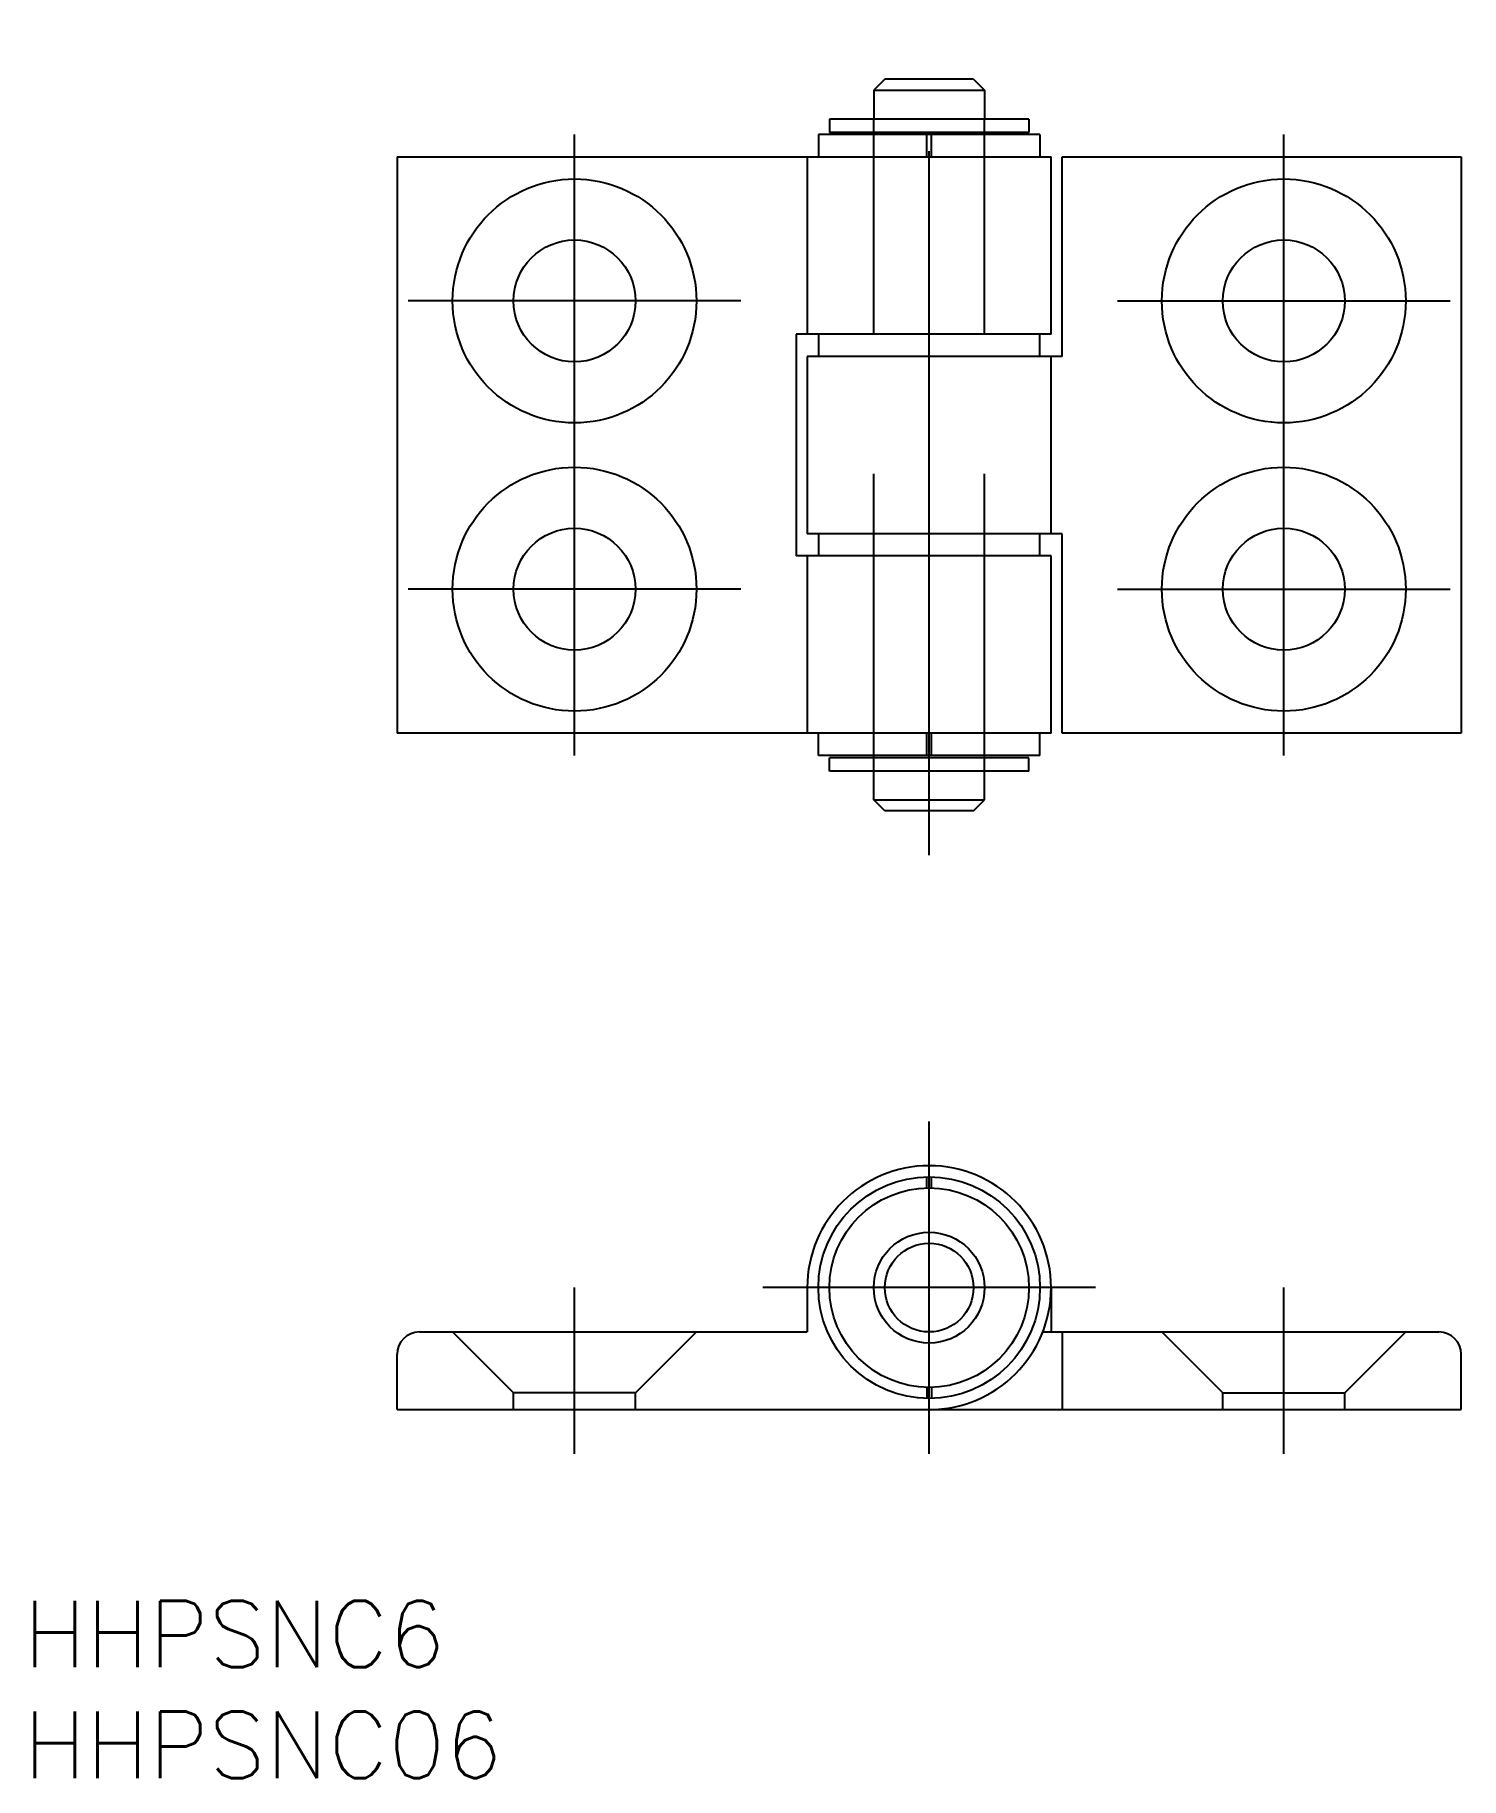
# Model space of a CAD drawing. Extents: x -40.3 to 24, y -22.1 to 56.5.
import ezdxf

# ---------------------------------------------------------------- set-up
doc = ezdxf.new("R2010")
doc.units = 0
doc.linetypes.add('CENTER', pattern=[50.8, 31.75, -6.35, 6.35, -6.35])
doc.linetypes.add('DASHED', pattern=[19.05, 12.7, -6.35])
doc.layers.get('0').update_dxf_attribs({"linetype": 'CONTINUOUS'})
doc.layers.add('CENTER', color=1, linetype='CENTER')
doc.styles.get("Standard").update_dxf_attribs({"font": 'txt.shx', "height": 3, "bigfont": 'bigfont.shx'})

msp = doc.modelspace()

# ---------------------------------------------------------------- linework, layer by layer
at = {"color": 7, "linetype": 'CONTINUOUS'}
for p, q in [((-2, 54.5), (-2.5, 54)), ((2, 54.5), (-2, 54.5)), ((2, 54.5), (2.5, 54)), ((-2.5, 54), (-2.5, 52.7)), ((-2.5, 54), (2.5, 54)), ((2.5, 54), (2.5, 52.7)), ((4.5, 52.7), (-4.5, 52.7)), ((-4.5, 52.7), (-4.5, 52.1)), ((4.5, 52.7), (4.5, 52.1)), ((5, 52), (-5, 52)), ((-5, 52), (-5, 51)), ((4.5, 52.1), (-4.5, 52.1)), ((-2.5, 52), (-2.5, 52.1)), ((-0.1, 51), (-0.1, 52)), ((0.1, 51), (0.1, 52)), ((2.5, 52), (2.5, 52.1)), ((5, 52), (5, 51)), ((-24, 51), (-24, 25)), ((-24, 51), (5.5, 51)), ((-5.5, 51), (-5.5, 43)), ((5.5, 43), (5.5, 51)), ((6, 42), (6, 51)), ((6, 51), (24, 51)), ((24, 51), (24, 25)), ((-6, 43), (-6, 33)), ((5.5, 43), (-6, 43)), ((-5, 43), (-5, 42)), ((5, 42), (5, 43)), ((6, 42), (-5.5, 42)), ((-5.5, 42), (-5.5, 34)), ((5.5, 34), (5.5, 42)), ((6, 34), (-5.5, 34)), ((-5, 34), (-5, 33)), ((5, 33), (5, 34)), ((6, 25), (6, 34)), ((5.5, 33), (-6, 33)), ((-5.5, 33), (-5.5, 25)), ((5.5, 25), (5.5, 33)), ((5.5, 25), (-24, 25)), ((-5, 24), (-5, 25)), ((-0.1, 24), (-0.1, 25)), ((0.1, 24), (0.1, 25)), ((5, 24), (5, 25)), ((24, 25), (6, 25)), ((5, 24), (-5, 24)), ((4.5, 23.9), (-4.5, 23.9)), ((-4.5, 23.3), (-4.5, 23.9)), ((-2.5, 23.9), (-2.5, 24)), ((2.5, 23.9), (2.5, 24)), ((4.5, 23.3), (4.5, 23.9)), ((4.5, 23.3), (-4.5, 23.3)), ((-2.5, 22), (-2.5, 23.3)), ((2.5, 22), (2.5, 23.3)), ((-2.5, 22), (2.5, 22)), ((-2, 21.5), (-2.5, 22)), ((2, 21.5), (-2, 21.5)), ((2, 21.5), (2.5, 22)), ((-0.1, 4.499), (-0.1, 4.999)), ((0.1, 4.499), (0.1, 4.999)), ((-5.5, 0), (-5.5, -2)), ((5.5, 0), (5.5, -2)), ((-23, -2), (-5.5, -2)), ((5.123, -2), (23, -2)), ((6, -2), (6, -5.5)), ((-24, -5.5), (-24, -3)), ((24, -5.5), (24, -3)), ((-0.1, -4.499), (-0.1, -4.999)), ((0.1, -4.499), (0.1, -4.999)), ((-24, -5.5), (24, -5.5))]:
    msp.add_line(p, q, dxfattribs=at)
at = {"color": 3, "linetype": 'DASHED'}
for p, q in [((-2.5, 52.1), (-2.5, 52.7)), ((2.5, 52.1), (2.5, 52.7)), ((-2.5, 24), (-2.5, 52)), ((2.5, 24), (2.5, 52)), ((-2.5, 23.3), (-2.5, 23.9)), ((2.5, 23.3), (2.5, 23.9)), ((-21.5, -2), (-18.75, -4.75)), ((-10.5, -2), (-13.25, -4.75)), ((10.5, -2), (13.25, -4.75)), ((21.5, -2), (18.75, -4.75)), ((-13.25, -4.75), (-18.75, -4.75)), ((-18.75, -5.5), (-18.75, -4.75)), ((-13.25, -5.5), (-13.25, -4.75)), ((13.25, -4.75), (18.75, -4.75)), ((13.25, -5.5), (13.25, -4.75)), ((18.75, -5.5), (18.75, -4.75))]:
    msp.add_line(p, q, dxfattribs=at)
at = {"color": 7, "linetype": 'CONTINUOUS'}
for centre, radius in [((-16, 44.5), 5.5), ((16, 44.5), 5.5), ((-16, 44.5), 2.75), ((16, 44.5), 2.75), ((-16, 31.5), 5.5), ((16, 31.5), 5.5), ((-16, 31.5), 2.75), ((16, 31.5), 2.75), ((0, 0), 5), ((0, 0), 4.5), ((0, 0), 2.5), ((0, 0), 2)]:
    msp.add_circle(centre, radius, dxfattribs=at)
for centre, radius, start, end in [((0, 0), 5.5, 270, 180), ((-23, -3), 1, 90, 180), ((23, -3), 1, 0, 90)]:
    msp.add_arc(centre, radius, start, end, dxfattribs=at)
at = {"layer": 'CENTER', "color": 1, "linetype": 'CENTER'}
for p, q in [((0, 19.5), (0, 56.5)), ((-16, 24), (-16, 52)), ((16, 24), (16, 52)), ((-8.5, 44.5), (-23.5, 44.5)), ((8.5, 44.5), (23.5, 44.5)), ((-8.5, 31.5), (-23.5, 31.5)), ((8.5, 31.5), (23.5, 31.5)), ((0, -7.5), (0, 7.5)), ((-16, -7.5), (-16, 0)), ((7.5, 0), (-7.5, 0)), ((16, -7.5), (16, 0))]:
    msp.add_line(p, q, dxfattribs=at)

# ---------------------------------------------------------------- texts
at = {"color": 7, "linetype": 'CONTINUOUS'}
for s, p in [('HHPSNC6', (-40.861, -17.121)), ('HHPSNC06', (-40.861, -22.121))]:
    msp.add_text(s, height=3, dxfattribs=at).set_placement(p)

doc.saveas('drawing.dxf')
